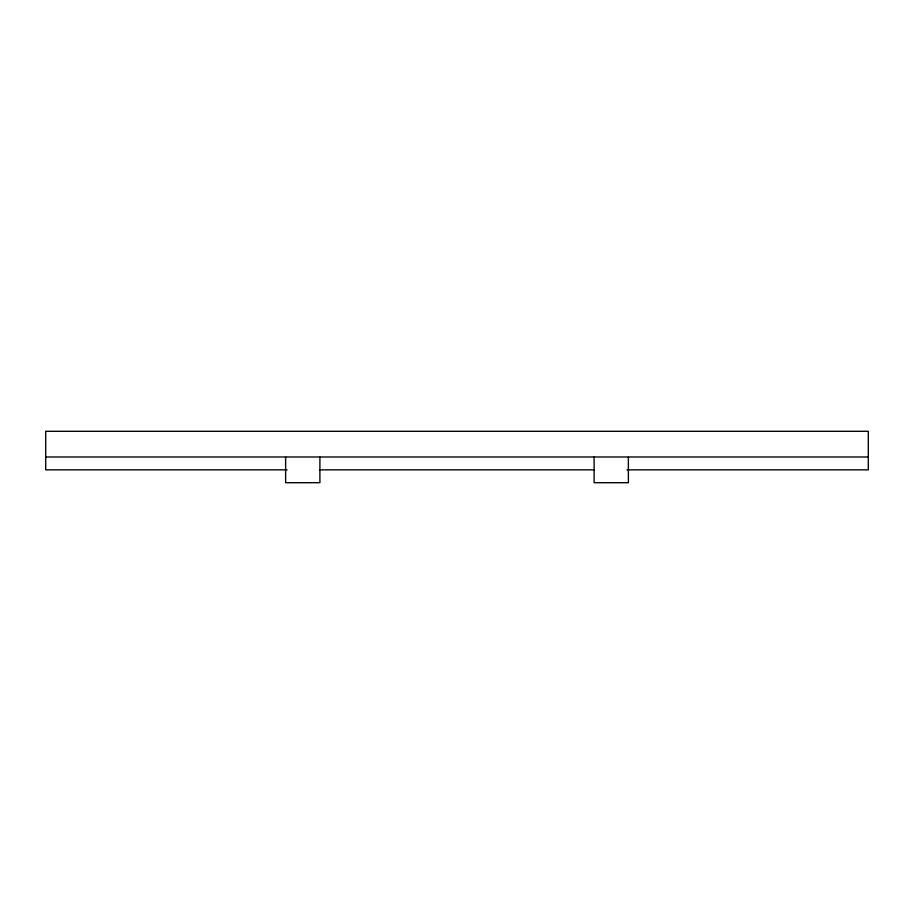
<?xml version="1.0" encoding="UTF-8"?>
<svg xmlns="http://www.w3.org/2000/svg" width="914" height="914" viewBox="0 0 914 914"><rect width="100%" height="100%" fill="white"/><g stroke="black" fill="none" stroke-linecap="round" stroke-linejoin="round"><path stroke-width="1.37" d="M45.7 457L868.3 457M287.053 469.853L45.7 469.853L45.7 431.294L868.3 431.294L868.3 469.853L626.947 469.853M319.9 469.853L594.1 469.853M628.375 457L628.375 482.706L594.1 482.706L594.1 457M319.9 457L319.9 482.706L285.625 482.706L285.625 457"/></g></svg>
